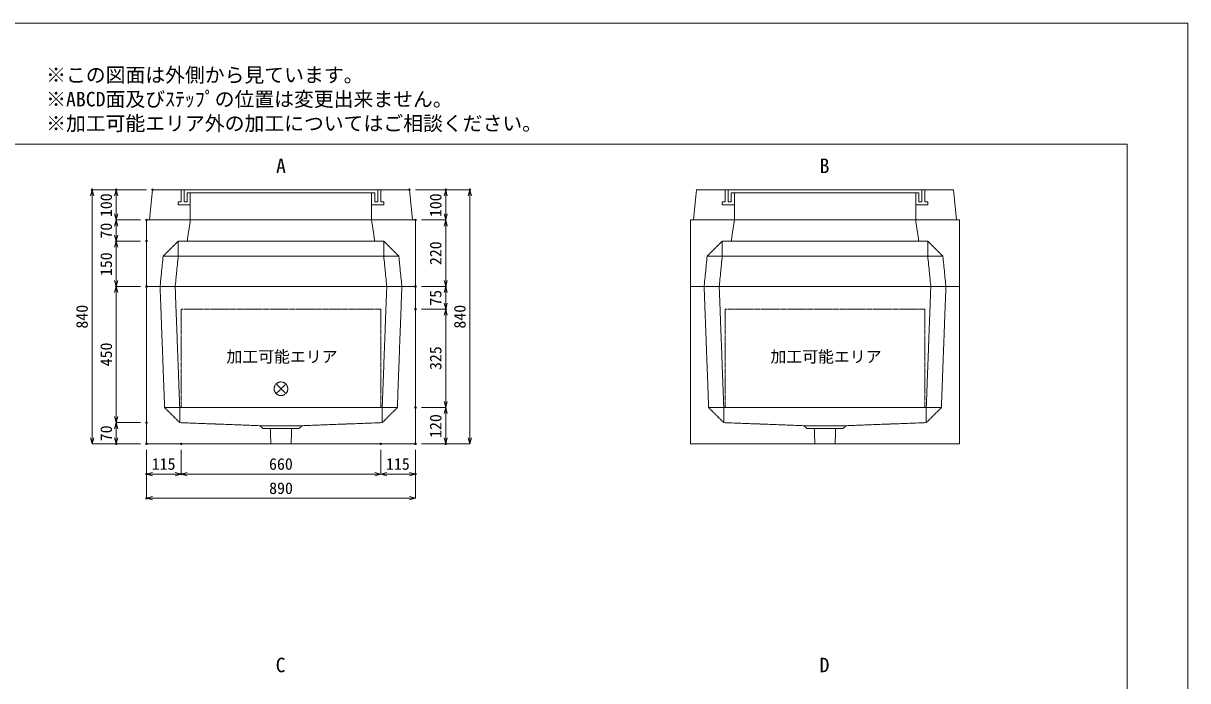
# Model space of a CAD drawing. Units: millimetres, scale not verified. Extents: x -2970 to 2970, y -2100 to 2100.
# Drawn here: x -883 to 2970, y -73 to 2100 of the extents above; entities that cross this region are included whole.
import ezdxf
from ezdxf.enums import TextEntityAlignment as Align

# ---------------------------------------------------------------- set-up
doc = ezdxf.new("R2010")
doc.units = ezdxf.units.MM
doc.header["$LTSCALE"] = 10
doc.header["$PDMODE"] = 32
doc.header["$PDSIZE"] = 5
doc.linetypes.add('LONG_DASHED1', pattern=[7, 6, -1])
doc.linetypes.add('LONG_DOUBLE_CHAIN', pattern=[21.8, 18, -1, 0.6, -0.6, 0.6, -1])
for name, color, linetype, lineweight in [('0-0_D-TTL', 7, 'Continuous', 9), ('0-1_Defpoints', 7, 'Continuous', 9), ('0-3_D-TTL-TXT', 7, 'Continuous', 9), ('0-4_D-STR-TXT', 7, 'Continuous', 9), ('0-5_D-STR-DIM', 3, 'Continuous', 9), ('0-6_0', 7, 'Continuous', 9), ('0-7_D-STR', 7, 'LONG_DASHED1', 9), ('0-8_D-STR-STR4', 134, 'LONG_DASHED1', 9), ('0-A_D-STR-STR5', 1, 'LONG_DOUBLE_CHAIN', 9)]:
    doc.layers.add(name, color=color, linetype=linetype, lineweight=lineweight)
doc.styles.add('ＭＳ ゴシック', font='')
doc.styles.get('ＭＳ ゴシック').set_extended_font_data('MS Gothic')

# ---------------------------------------------------------------- blocks, each defined once
blk = doc.blocks.new('A$C4DE05FD1')
at = {"layer": '0-0_D-TTL', "color": 134}
for p, q in [((2000, 38000), (57400, 38000)), ((57400, 38000), (57400, 2000))]:
    blk.add_line(p, q, dxfattribs=at)
at = {"layer": '0-1_Defpoints', "color": 134}
for p, q in [((0, 42000), (59400, 42000)), ((59400, 42000), (59400, 0))]:
    blk.add_line(p, q, dxfattribs=at)
at = {"layer": '0-3_D-TTL-TXT', "style": 'ＭＳ ゴシック'}
for s, p in [('※この図面は外側から見ています。', (21630.5, 39907.8)), ('※ABCD面及びｽﾃｯﾌﾟの位置は変更出来ません。', (21630.5, 39107.8)), ('※加工可能エリア外の加工についてはご相談ください。', (21630.5, 38307.8))]:
    blk.add_text(s, height=481.1, dxfattribs=at).set_placement(p, align=Align.BOTTOM_LEFT)
blk = doc.blocks.new('_Open30')
at = {"layer": '0-6_0'}
blk.add_line((0, 0), (-10, 0), dxfattribs=at)
blk.add_lwpolyline([(-10, 2.679), (0, 0), (-10, -2.679)], dxfattribs=at)
blk = doc.blocks.new('A$C31CA379A')
at = {"layer": '0-4_D-STR-TXT', "style": 'ＭＳ ゴシック'}
for s, p in [('A', (-162.9, -1095.3)), ('B', (17819.3, -1095.3)), ('C', (-175.7, -17595.3)), ('D', (17819.3, -17595.3))]:
    blk.add_text(s, height=481.1, dxfattribs=at).set_placement(p, align=Align.BOTTOM_LEFT)
blk = doc.blocks.new('A$C019679C0')
at = {"layer": '0-7_D-STR', "linetype": 'Continuous'}
for p, q in [((-4350, 0), (-4250, 1000)), ((4250, 1000), (-4250, 1000)), ((4350, 0), (4250, 1000)), ((-4350, 0), (4350, 0))]:
    blk.add_line(p, q, dxfattribs=at)
at = {"layer": '0-7_D-STR'}
for p, q in [((-3000, 0), (-3000, 900)), ((3000, 900), (3000, 0))]:
    blk.add_line(p, q, dxfattribs=at)
at = {"layer": '0-8_D-STR-STR4'}
for points in [[(-3300, 1000), (-3300, 600), (-3400, 600), (-3400, 500), (-3000, 500)], [(-3000, 900), (-3100, 900), (-3100, 600), (-3200, 600), (-3200, 1000)], [(-3000, 900), (3000, 900), (3100, 900)], [(3300, 1000), (3300, 600), (3400, 600), (3400, 500), (3000, 500)], [(3100, 900), (3100, 600), (3200, 600), (3200, 1000)]]:
    blk.add_lwpolyline(points, dxfattribs=at)
blk = doc.blocks.new('A$C4CEA1ECE')
at = {"layer": '0-7_D-STR'}
for p, q in [((-3000, 2200), (-3100, 1500)), ((3000, 2200), (3100, 1500)), ((-3900, 1000), (-3400, 1500)), ((-3400, 1500), (3400, 1500)), ((-3400, 1000), (-3400, 1500)), ((3900, 1000), (3400, 1500)), ((3400, 1000), (3400, 1500)), ((-3900, 1000), (-4000, 0)), ((-3900, 1000), (3900, 1000)), ((-3400, 1000), (-3500, 0)), ((3400, 1000), (3500, 0)), ((3900, 1000), (4000, 0))]:
    blk.add_line(p, q, dxfattribs=at)
at = {"layer": '0-7_D-STR', "linetype": 'Continuous'}
for p, q in [((4450, 0), (4450, 2200)), ((-4450, 0), (4450, 0))]:
    blk.add_line(p, q, dxfattribs=at)
blk.add_lwpolyline([(-4450, 0), (-4450, 2200), (4450, 2200)], dxfattribs=at)
blk = doc.blocks.new('A$C40695CE8')
at = {"layer": '0-7_D-STR', "linetype": 'Continuous'}
for p, q in [((4450, 0), (-4450, 0)), ((-4450, -5200), (-4450, 0)), ((4450, -5200), (4450, 0)), ((4450, -5200), (-4450, -5200))]:
    blk.add_line(p, q, dxfattribs=at)
at = {"layer": '0-7_D-STR'}
for p, q in [((-4000, 0), (-3850, -4000)), ((-3500, 0), (-3350, -4000)), ((3500, 0), (3350, -4000)), ((4000, 0), (3850, -4000)), ((-3350, -4500), (-3850, -4000)), ((3850, -4000), (-3850, -4000)), ((-3350, -4500), (-3350, -4000)), ((3350, -4500), (3850, -4000)), ((3350, -4500), (3350, -4000)), ((-3350, -4500), (-700, -4600)), ((-600, -4690), (-700, -4600)), ((700, -4600), (-700, -4600)), ((600, -4690), (700, -4600)), ((3350, -4500), (700, -4600)), ((600, -4690), (-600, -4690)), ((-336.2, -5200), (-352.5, -4690)), ((336.2, -5200), (352.5, -4690))]:
    blk.add_line(p, q, dxfattribs=at)
at = {"layer": '0-A_D-STR-STR5'}
for p, q in [((-3300, -750), (-3300, -4000)), ((3300, -750), (-3300, -750)), ((3300, -750), (3300, -4000)), ((3300, -4000), (-3300, -4000))]:
    blk.add_line(p, q, dxfattribs=at)
blk = doc.blocks.new('A$C1C640AAB')
at = {"layer": '0-A_D-STR-STR5'}
for p, q in [((-159.1, -159.1), (159.1, 159.1)), ((-159.1, 159.1), (159.1, -159.1))]:
    blk.add_line(p, q, dxfattribs=at)
blk.add_circle((0, 0), 225, dxfattribs=at)
blk = doc.blocks.new('A$C88ac60a6')
at = {"layer": '0-7_D-STR'}
blk.add_blockref('A$C40695CE8', (0, 0), dxfattribs=at)
at = {"layer": '0-A_D-STR-STR5'}
blk.add_blockref('A$C1C640AAB', (0, -3380), dxfattribs=at)

msp = doc.modelspace()

# ---------------------------------------------------------------- linework, layer by layer
at = {"layer": '0-1_Defpoints'}
for p in [(-655, 1550), (-575, 1550), (-455, 1550), (395, 1550), (515, 1550), (595, 1550), (-475, 1450), (415, 1450), (-575, 1380), (-475, 1380), (-475, 1380), (-575, 1230), (-575, 1230), (-475, 1230), (-475, 1230), (415, 1230), (515, 1230), (415, 1155), (515, 1155), (415, 830), (415, 830), (-475, 780), (-575, 710), (-475, 710), (-475, 710), (-360, 710), (300, 710), (415, 710), (415, 710), (515, 710), (-475, 610), (-360, 610), (415, 610), (-475, 530)]:
    msp.add_point(p, dxfattribs=at)
at = {"layer": '0-5_D-STR-DIM'}
for p, q in [((-475, 1550), (-655, 1550)), ((-475, 1550), (-575, 1550)), ((415, 1550), (515, 1550)), ((415, 1550), (595, 1550)), ((-655, 730), (-655, 1530)), ((-575, 1470), (-575, 1530)), ((515, 1470), (515, 1530)), ((595, 730), (595, 1530)), ((-495, 1450), (-575, 1450)), ((-495, 1450), (-575, 1450)), ((-575, 1430), (-575, 1400)), ((435, 1450), (515, 1450)), ((435, 1450), (515, 1450)), ((515, 1430), (515, 1250)), ((-495, 1380), (-575, 1380)), ((-495, 1380), (-575, 1380)), ((-575, 1360), (-575, 1250)), ((-495, 1230), (-575, 1230)), ((-495, 1230), (-575, 1230)), ((-575, 800), (-575, 1210)), ((435, 1230), (515, 1230)), ((435, 1230), (515, 1230)), ((515, 1175), (515, 1210)), ((435, 1155), (515, 1155)), ((435, 1155), (515, 1155)), ((515, 850), (515, 1135)), ((435, 830), (515, 830)), ((435, 830), (515, 830)), ((515, 810), (515, 730)), ((-495, 780), (-575, 780)), ((-495, 780), (-575, 780)), ((-575, 760), (-575, 730)), ((-495, 710), (-655, 710)), ((-495, 710), (-575, 710)), ((435, 710), (515, 710)), ((435, 710), (595, 710)), ((-475, 690), (-475, 530)), ((-475, 690), (-475, 610)), ((-360, 690), (-360, 610)), ((-360, 690), (-360, 610)), ((300, 690), (300, 610)), ((300, 690), (300, 610)), ((415, 690), (415, 610)), ((415, 690), (415, 530)), ((-380, 610), (-455, 610)), ((280, 610), (-340, 610)), ((320, 610), (395, 610)), ((395, 530), (-455, 530))]:
    msp.add_line(p, q, dxfattribs=at)

# ---------------------------------------------------------------- block references
at = {"layer": '0-0_D-TTL', "xscale": 0.1, "yscale": 0.1}
msp.add_blockref('A$C4DE05FD1', (-2970, -2100), dxfattribs=at)
at = {"layer": '0-4_D-STR-TXT', "xscale": 0.1, "yscale": 0.1}
msp.add_blockref('A$C31CA379A', (-30, 1700), dxfattribs=at)
at = {"layer": '0-5_D-STR-DIM', "xscale": 2, "yscale": 2}
for p, rotation in [((-655, 1550), 90), ((-575, 1550), 90), ((515, 1550), 90), ((595, 1550), 90), ((-575, 1450), 270), ((515, 1450), 270), ((-575, 1450), 90), ((515, 1450), 90), ((-575, 1380), 270), ((-575, 1380), 90), ((-575, 1230), 270), ((515, 1230), 270), ((-575, 1230), 90), ((515, 1230), 90), ((515, 1155), 270), ((515, 1155), 90), ((515, 830), 270), ((515, 830), 90), ((-575, 780), 270), ((-575, 780), 90), ((-655, 710), 270), ((-575, 710), 270), ((515, 710), 270), ((595, 710), 270), ((-475, 610), 180), ((-360, 610), 180), ((300, 610), 180), ((-475, 530), 180)]:
    msp.add_blockref('_Open30', p, dxfattribs=dict(at, rotation=rotation))
for p in [(-360, 610), (300, 610), (415, 610), (415, 530)]:
    msp.add_blockref('_Open30', p, dxfattribs=at)
at = {"layer": '0-7_D-STR', "xscale": 0.1, "yscale": 0.1}
for name, p in [('A$C019679C0', (-30, 1450)), ('A$C019679C0', (1770, 1450)), ('A$C4CEA1ECE', (-30, 1230)), ('A$C4CEA1ECE', (1770, 1230)), ('A$C88ac60a6', (-30, 1230)), ('A$C40695CE8', (1770, 1230))]:
    msp.add_blockref(name, p, dxfattribs=at)

# ---------------------------------------------------------------- texts
at = {"layer": '0-5_D-STR-DIM', "style": 'ＭＳ ゴシック'}
for s, p in [('100', (-577.6, 1459.48)), ('100', (512.4, 1459.48)), ('70', (-577.6, 1388.4)), ('220', (512.4, 1300.8)), ('150', (-577.6, 1264.48)), ('75', (512.4, 1166.42)), ('840', (-657.6, 1090.9)), ('840', (592.4, 1090.9)), ('450', (-577.6, 966.2)), ('325', (512.4, 953.92)), ('120', (512.4, 729.48)), ('70', (-577.6, 718.4))]:
    msp.add_text(s, height=38.49, rotation=90, dxfattribs=at).set_placement(p, align=Align.BOTTOM_LEFT)
for s, p in [('115', (-457.5, 612.6)), ('660', (-69.4, 612.6)), ('115', (317.5, 612.6)), ('890', (-69.1, 532.6))]:
    msp.add_text(s, height=38.49, dxfattribs=at).set_placement(p, align=Align.BOTTOM_LEFT)
at = {"layer": '0-A_D-STR-STR5', "style": 'ＭＳ ゴシック'}
for p in [(-210.48, 967.4), (1589.52, 967.4)]:
    msp.add_text('加工可能エリア', height=38.49, dxfattribs=at).set_placement(p, align=Align.BOTTOM_LEFT)

doc.saveas('drawing.dxf')
